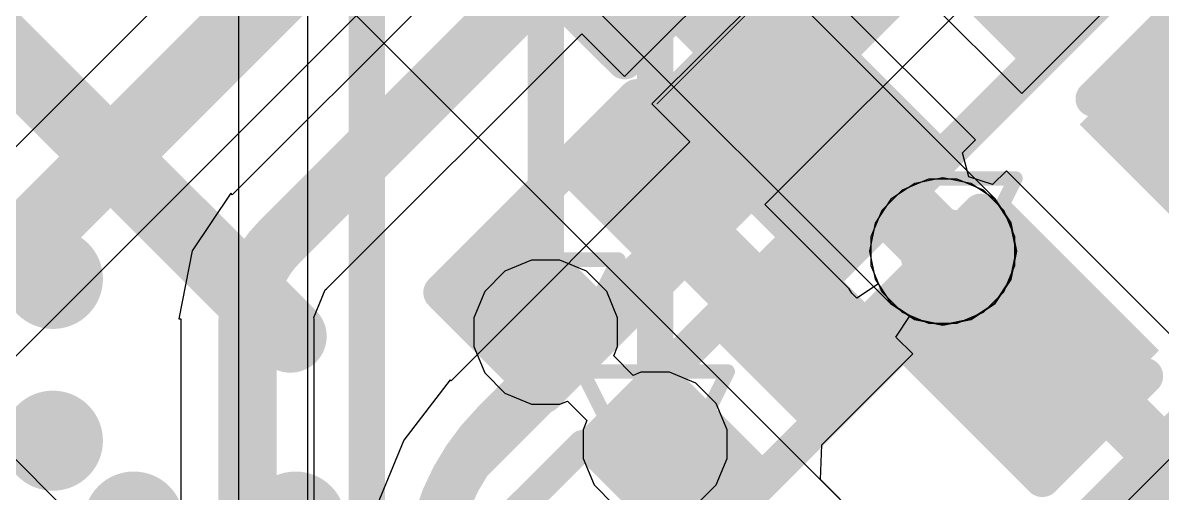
# Model space of a CAD drawing. Header units: inches. Extents: x -6 to 283, y -12 to 154.
# Drawn here: x 56.424 to 60.408, y 15.87 to 17.515 of the extents above; entities that cross this region are included whole.
import ezdxf

# ---------------------------------------------------------------- set-up
doc = ezdxf.new("R2010")
doc.units = ezdxf.units.IN
for name, color, linetype in [('Bottom Layer', 5, 'Continuous'), ('Bottom Overlay', 54, 'Continuous'), ('Bottom Paste', 16, 'Continuous'), ('Bottom Solder', 6, 'Continuous'), ('Drill Drawing', 1, 'Continuous'), ('GND-1', 16, 'Continuous'), ('GND-2', 90, 'Continuous'), ('GND-3', 216, 'Continuous'), ('GND-4', 54, 'Continuous'), ('PWR-1', 156, 'Continuous'), ('PWR-2', 130, 'Continuous'), ('Signal L1', 76, 'Continuous'), ('Signal L2', 6, 'Continuous'), ('Top Layer', 1, 'Continuous'), ('Top Overlay', 2, 'Continuous'), ('Top Paste', 8, 'Continuous'), ('Top Solder', 216, 'Continuous'), ('Via Holes', 16, 'Continuous')]:
    doc.layers.add(name, color=color, linetype=linetype)

# ---------------------------------------------------------------- blocks, each defined once
blk = doc.blocks.new('R___0402_B_31')
at = {"layer": 'Bottom Layer'}
for points in [[(-0.2413, 0.3175), (-0.2413, -0.3175), (-0.6985, -0.3175), (-0.6985, 0.3175)], [(0.6985, 0.3175), (0.6985, -0.3175), (0.2413, -0.3175), (0.2413, 0.3175)]]:
    blk.add_hatch(color=5, dxfattribs=at).paths.add_polyline_path(points)
at = {"layer": 'Bottom Paste'}
for points in [[(-0.2413, 0.3175), (-0.2413, -0.3175), (-0.6985, -0.3175), (-0.6985, 0.3175)], [(0.6985, 0.3175), (0.6985, -0.3175), (0.2413, -0.3175), (0.2413, 0.3175)]]:
    blk.add_hatch(color=16, dxfattribs=at).paths.add_polyline_path(points)
at = {"layer": 'Bottom Solder'}
for points in [[(-0.1863, 0.3725), (-0.1863, -0.3725), (-0.7535, -0.3725), (-0.7535, 0.3725)], [(0.7535, 0.3725), (0.7535, -0.3725), (0.1863, -0.3725), (0.1863, 0.3725)]]:
    blk.add_hatch(color=6, dxfattribs=at).paths.add_polyline_path(points)
at = {"layer": 'Bottom Overlay'}
for points in [[(-0.7874, 0.4064, 0.127, 0.127, 0), (0.7874, 0.4064, 0.127, 0.127, 0)], [(-0.7874, 0.4064, 0.127, 0.127, 0), (-0.7874, -0.4064, 0.127, 0.127, 0)], [(0.7874, 0.4064, 0.127, 0.127, 0), (0.7874, -0.4064, 0.127, 0.127, 0)], [(-0.8128, 0.4318, 0.00323, 0.00323, 0), (0.8128, 0.4318, 0.00323, 0.00323, 0)], [(-0.7874, -0.4064, 0.127, 0.127, 0), (0.7874, -0.4064, 0.127, 0.127, 0)]]:
    blk.add_lwpolyline(points, format="xyseb", dxfattribs=at)
for points in [[(-0.8191, 0.4064, 0.0635, 0.0635, 1), (-0.7556, 0.4064, 0.0635, 0.0635, 1)], [(-0.8191, 0.4064, 0.0635, 0.0635, 1), (-0.7556, 0.4064, 0.0635, 0.0635, 1)], [(0.7556, 0.4064, 0.0635, 0.0635, 1), (0.8191, 0.4064, 0.0635, 0.0635, 1)], [(0.7556, 0.4064, 0.0635, 0.0635, 1), (0.8191, 0.4064, 0.0635, 0.0635, 1)], [(-0.8136, 0.4318, 0.00161, 0.00161, 1), (-0.812, 0.4318, 0.00161, 0.00161, 1)], [(0.812, 0.4318, 0.00161, 0.00161, 1), (0.8136, 0.4318, 0.00161, 0.00161, 1)], [(-0.8191, -0.4064, 0.0635, 0.0635, 1), (-0.7556, -0.4064, 0.0635, 0.0635, 1)], [(-0.8191, -0.4064, 0.0635, 0.0635, 1), (-0.7556, -0.4064, 0.0635, 0.0635, 1)], [(0.7556, -0.4064, 0.0635, 0.0635, 1), (0.8191, -0.4064, 0.0635, 0.0635, 1)], [(0.7556, -0.4064, 0.0635, 0.0635, 1), (0.8191, -0.4064, 0.0635, 0.0635, 1)]]:
    blk.add_lwpolyline(points, format="xyseb", close=True, dxfattribs=at)
blk = doc.blocks.new('R___0402_B_32')
at = {"layer": 'Bottom Layer'}
for points in [[(-0.2413, 0.3175), (-0.2413, -0.3175), (-0.6985, -0.3175), (-0.6985, 0.3175)], [(0.6985, 0.3175), (0.6985, -0.3175), (0.2413, -0.3175), (0.2413, 0.3175)]]:
    blk.add_hatch(color=5, dxfattribs=at).paths.add_polyline_path(points)
at = {"layer": 'Bottom Paste'}
for points in [[(-0.2413, 0.3175), (-0.2413, -0.3175), (-0.6985, -0.3175), (-0.6985, 0.3175)], [(0.6985, 0.3175), (0.6985, -0.3175), (0.2413, -0.3175), (0.2413, 0.3175)]]:
    blk.add_hatch(color=16, dxfattribs=at).paths.add_polyline_path(points)
at = {"layer": 'Bottom Solder'}
for points in [[(-0.1863, 0.3725), (-0.1863, -0.3725), (-0.7535, -0.3725), (-0.7535, 0.3725)], [(0.7535, 0.3725), (0.7535, -0.3725), (0.1863, -0.3725), (0.1863, 0.3725)]]:
    blk.add_hatch(color=6, dxfattribs=at).paths.add_polyline_path(points)
at = {"layer": 'Bottom Overlay'}
for points in [[(-0.7874, 0.4064, 0.127, 0.127, 0), (0.7874, 0.4064, 0.127, 0.127, 0)], [(-0.7874, 0.4064, 0.127, 0.127, 0), (-0.7874, -0.4064, 0.127, 0.127, 0)], [(0.7874, 0.4064, 0.127, 0.127, 0), (0.7874, -0.4064, 0.127, 0.127, 0)], [(-0.8128, 0.4318, 0.00323, 0.00323, 0), (0.8128, 0.4318, 0.00323, 0.00323, 0)], [(-0.7874, -0.4064, 0.127, 0.127, 0), (0.7874, -0.4064, 0.127, 0.127, 0)]]:
    blk.add_lwpolyline(points, format="xyseb", dxfattribs=at)
for points in [[(-0.8192, 0.4064, 0.0635, 0.0635, 1), (-0.7557, 0.4064, 0.0635, 0.0635, 1)], [(-0.8192, 0.4064, 0.0635, 0.0635, 1), (-0.7557, 0.4064, 0.0635, 0.0635, 1)], [(0.7556, 0.4064, 0.0635, 0.0635, 1), (0.8191, 0.4064, 0.0635, 0.0635, 1)], [(0.7556, 0.4064, 0.0635, 0.0635, 1), (0.8191, 0.4064, 0.0635, 0.0635, 1)], [(-0.8136, 0.4318, 0.00161, 0.00161, 1), (-0.812, 0.4318, 0.00161, 0.00161, 1)], [(0.812, 0.4318, 0.00161, 0.00161, 1), (0.8136, 0.4318, 0.00161, 0.00161, 1)], [(-0.8191, -0.4064, 0.0635, 0.0635, 1), (-0.7556, -0.4064, 0.0635, 0.0635, 1)], [(-0.8191, -0.4064, 0.0635, 0.0635, 1), (-0.7556, -0.4064, 0.0635, 0.0635, 1)], [(0.7556, -0.4064, 0.0635, 0.0635, 1), (0.8191, -0.4064, 0.0635, 0.0635, 1)], [(0.7556, -0.4064, 0.0635, 0.0635, 1), (0.8191, -0.4064, 0.0635, 0.0635, 1)]]:
    blk.add_lwpolyline(points, format="xyseb", close=True, dxfattribs=at)
blk = doc.blocks.new('C___0402_B_34')
at = {"layer": 'Bottom Layer'}
for points in [[(-0.2413, 0.3175), (-0.2413, -0.3175), (-0.6985, -0.3175), (-0.6985, 0.3175)], [(0.6985, 0.3175), (0.6985, -0.3175), (0.2413, -0.3175), (0.2413, 0.3175)]]:
    blk.add_hatch(color=5, dxfattribs=at).paths.add_polyline_path(points)
at = {"layer": 'Bottom Paste'}
for points in [[(-0.2413, 0.3175), (-0.2413, -0.3175), (-0.6985, -0.3175), (-0.6985, 0.3175)], [(0.6985, 0.3175), (0.6985, -0.3175), (0.2413, -0.3175), (0.2413, 0.3175)]]:
    blk.add_hatch(color=16, dxfattribs=at).paths.add_polyline_path(points)
at = {"layer": 'Bottom Solder'}
for points in [[(-0.1813, 0.3775), (-0.1813, -0.3775), (-0.7585, -0.3775), (-0.7585, 0.3775)], [(0.7585, 0.3775), (0.7585, -0.3775), (0.1813, -0.3775), (0.1813, 0.3775)]]:
    blk.add_hatch(color=6, dxfattribs=at).paths.add_polyline_path(points)
at = {"layer": 'Bottom Overlay'}
for points in [[(-0.7874, -0.4064, 0.127, 0.127, 0), (-0.7874, 0.4064, 0.127, 0.127, 0)], [(-0.2794, 0.4064, 0.127, 0.127, 0), (-0.7874, 0.4064, 0.127, 0.127, 0)], [(0.7874, 0.4064, 0.127, 0.127, 0), (0.2794, 0.4064, 0.127, 0.127, 0)], [(0.7874, -0.4064, 0.127, 0.127, 0), (0.7874, 0.4064, 0.127, 0.127, 0)], [(-0.2794, -0.4064, 0.127, 0.127, 0), (-0.7874, -0.4064, 0.127, 0.127, 0)], [(0.7874, -0.4064, 0.127, 0.127, 0), (0.2794, -0.4064, 0.127, 0.127, 0)]]:
    blk.add_lwpolyline(points, format="xyseb", dxfattribs=at)
for points in [[(-0.8191, 0.4064, 0.0635, 0.0635, 1), (-0.7556, 0.4064, 0.0635, 0.0635, 1)], [(-0.8191, 0.4064, 0.0635, 0.0635, 1), (-0.7556, 0.4064, 0.0635, 0.0635, 1)], [(-0.3111, 0.4064, 0.0635, 0.0635, 1), (-0.2477, 0.4064, 0.0635, 0.0635, 1)], [(0.2477, 0.4064, 0.0635, 0.0635, 1), (0.3111, 0.4064, 0.0635, 0.0635, 1)], [(0.7556, 0.4064, 0.0635, 0.0635, 1), (0.8191, 0.4064, 0.0635, 0.0635, 1)], [(0.7556, 0.4064, 0.0635, 0.0635, 1), (0.8191, 0.4064, 0.0635, 0.0635, 1)], [(-0.8191, -0.4064, 0.0635, 0.0635, 1), (-0.7556, -0.4064, 0.0635, 0.0635, 1)], [(-0.8191, -0.4064, 0.0635, 0.0635, 1), (-0.7556, -0.4064, 0.0635, 0.0635, 1)], [(-0.3111, -0.4064, 0.0635, 0.0635, 1), (-0.2477, -0.4064, 0.0635, 0.0635, 1)], [(0.2477, -0.4064, 0.0635, 0.0635, 1), (0.3111, -0.4064, 0.0635, 0.0635, 1)], [(0.7556, -0.4064, 0.0635, 0.0635, 1), (0.8191, -0.4064, 0.0635, 0.0635, 1)], [(0.7556, -0.4064, 0.0635, 0.0635, 1), (0.8191, -0.4064, 0.0635, 0.0635, 1)]]:
    blk.add_lwpolyline(points, format="xyseb", close=True, dxfattribs=at)
blk = doc.blocks.new('C___0402_B_35')
at = {"layer": 'Bottom Layer'}
for points in [[(-0.2413, 0.3175), (-0.2413, -0.3175), (-0.6985, -0.3175), (-0.6985, 0.3175)], [(0.6985, 0.3175), (0.6985, -0.3175), (0.2413, -0.3175), (0.2413, 0.3175)]]:
    blk.add_hatch(color=5, dxfattribs=at).paths.add_polyline_path(points)
at = {"layer": 'Bottom Paste'}
for points in [[(-0.2413, 0.3175), (-0.2413, -0.3175), (-0.6985, -0.3175), (-0.6985, 0.3175)], [(0.6985, 0.3175), (0.6985, -0.3175), (0.2413, -0.3175), (0.2413, 0.3175)]]:
    blk.add_hatch(color=16, dxfattribs=at).paths.add_polyline_path(points)
at = {"layer": 'Bottom Solder'}
for points in [[(-0.1813, 0.3775), (-0.1813, -0.3775), (-0.7585, -0.3775), (-0.7585, 0.3775)], [(0.7585, 0.3775), (0.7585, -0.3775), (0.1813, -0.3775), (0.1813, 0.3775)]]:
    blk.add_hatch(color=6, dxfattribs=at).paths.add_polyline_path(points)
at = {"layer": 'Bottom Overlay'}
for points in [[(-0.7874, -0.4064, 0.127, 0.127, 0), (-0.7874, 0.4064, 0.127, 0.127, 0)], [(-0.2794, 0.4064, 0.127, 0.127, 0), (-0.7874, 0.4064, 0.127, 0.127, 0)], [(0.7874, 0.4064, 0.127, 0.127, 0), (0.2794, 0.4064, 0.127, 0.127, 0)], [(0.7874, -0.4064, 0.127, 0.127, 0), (0.7874, 0.4064, 0.127, 0.127, 0)], [(-0.2794, -0.4064, 0.127, 0.127, 0), (-0.7874, -0.4064, 0.127, 0.127, 0)], [(0.7874, -0.4064, 0.127, 0.127, 0), (0.2794, -0.4064, 0.127, 0.127, 0)]]:
    blk.add_lwpolyline(points, format="xyseb", dxfattribs=at)
for points in [[(-0.8191, 0.4064, 0.0635, 0.0635, 1), (-0.7556, 0.4064, 0.0635, 0.0635, 1)], [(-0.8191, 0.4064, 0.0635, 0.0635, 1), (-0.7556, 0.4064, 0.0635, 0.0635, 1)], [(-0.3111, 0.4064, 0.0635, 0.0635, 1), (-0.2477, 0.4064, 0.0635, 0.0635, 1)], [(0.2477, 0.4064, 0.0635, 0.0635, 1), (0.3111, 0.4064, 0.0635, 0.0635, 1)], [(0.7556, 0.4064, 0.0635, 0.0635, 1), (0.8191, 0.4064, 0.0635, 0.0635, 1)], [(0.7556, 0.4064, 0.0635, 0.0635, 1), (0.8191, 0.4064, 0.0635, 0.0635, 1)], [(-0.8191, -0.4064, 0.0635, 0.0635, 1), (-0.7556, -0.4064, 0.0635, 0.0635, 1)], [(-0.8191, -0.4064, 0.0635, 0.0635, 1), (-0.7556, -0.4064, 0.0635, 0.0635, 1)], [(-0.3111, -0.4064, 0.0635, 0.0635, 1), (-0.2477, -0.4064, 0.0635, 0.0635, 1)], [(0.2477, -0.4064, 0.0635, 0.0635, 1), (0.3111, -0.4064, 0.0635, 0.0635, 1)], [(0.7556, -0.4064, 0.0635, 0.0635, 1), (0.8191, -0.4064, 0.0635, 0.0635, 1)], [(0.7556, -0.4064, 0.0635, 0.0635, 1), (0.8191, -0.4064, 0.0635, 0.0635, 1)]]:
    blk.add_lwpolyline(points, format="xyseb", close=True, dxfattribs=at)
blk = doc.blocks.new('BGA_565_15_5_14_4__57')
at = {"layer": 'Top Layer'}
h = blk.add_hatch(color=1, dxfattribs=at)
edge = h.paths.add_edge_path()
edge.add_arc((-7.4, -3.2), 0.125, 0, 360)
h = blk.add_hatch(color=1, dxfattribs=at)
edge = h.paths.add_edge_path()
edge.add_arc((-7, -3.6), 0.125, 0, 360)
h = blk.add_hatch(color=1, dxfattribs=at)
edge = h.paths.add_edge_path()
edge.add_arc((-7, -4), 0.125, 0, 360)
h = blk.add_hatch(color=1, dxfattribs=at)
edge = h.paths.add_edge_path()
edge.add_arc((-7.4, -4.4), 0.125, 0, 360)
at = {"layer": 'Top Paste'}
h = blk.add_hatch(color=8, dxfattribs=at)
edge = h.paths.add_edge_path()
edge.add_arc((-7.4, -3.2), 0.125, 0, 360)
h = blk.add_hatch(color=8, dxfattribs=at)
edge = h.paths.add_edge_path()
edge.add_arc((-7, -3.6), 0.125, 0, 360)
h = blk.add_hatch(color=8, dxfattribs=at)
edge = h.paths.add_edge_path()
edge.add_arc((-7, -4), 0.125, 0, 360)
h = blk.add_hatch(color=8, dxfattribs=at)
edge = h.paths.add_edge_path()
edge.add_arc((-7.4, -4.4), 0.125, 0, 360)
at = {"layer": 'Top Solder'}
h = blk.add_hatch(color=216, dxfattribs=at)
edge = h.paths.add_edge_path()
edge.add_arc((-7.4, -3.2), 0.175, 0, 360)
h = blk.add_hatch(color=216, dxfattribs=at)
edge = h.paths.add_edge_path()
edge.add_arc((-7, -3.6), 0.175, 0, 360)
h = blk.add_hatch(color=216, dxfattribs=at)
edge = h.paths.add_edge_path()
edge.add_arc((-7, -4), 0.175, 0, 360)
h = blk.add_hatch(color=216, dxfattribs=at)
edge = h.paths.add_edge_path()
edge.add_arc((-7.4, -4.4), 0.175, 0, 360)
at = {"layer": 'Top Overlay'}
blk.add_lwpolyline([(-7.845, -7.2958, 0.254, 0.254, 0), (-7.845, -3.6708, 0.254, 0.254, 0)], format="xyseb", dxfattribs=at)
blk.add_lwpolyline([(-7.9085, -3.6708, 0.127, 0.127, 1), (-7.7815, -3.6708, 0.127, 0.127, 1)], format="xyseb", close=True, dxfattribs=at)
blk = doc.blocks.new('R___0201_93')
at = {"layer": 'Top Layer'}
for points in [[(-0.41, 0.185), (-0.14, 0.185), (-0.14, -0.185), (-0.41, -0.185)], [(0.14, 0.185), (0.41, 0.185), (0.41, -0.185), (0.14, -0.185)]]:
    blk.add_hatch(color=1, dxfattribs=at).paths.add_polyline_path(points)
at = {"layer": 'Top Paste'}
for points in [[(-0.41, 0.185), (-0.14, 0.185), (-0.14, -0.185), (-0.41, -0.185)], [(0.14, 0.185), (0.41, 0.185), (0.41, -0.185), (0.14, -0.185)]]:
    blk.add_hatch(color=8, dxfattribs=at).paths.add_polyline_path(points)
at = {"layer": 'Top Solder'}
for points in [[(-0.465, 0.24), (-0.085, 0.24), (-0.085, -0.24), (-0.465, -0.24)], [(0.085, 0.24), (0.465, 0.24), (0.465, -0.24), (0.085, -0.24)]]:
    blk.add_hatch(color=216, dxfattribs=at).paths.add_polyline_path(points)
at = {"layer": 'Top Overlay'}
for points in [[(-0.4826, -0.254, 0.127, 0.127, 0), (-0.4826, 0.254, 0.127, 0.127, 0)], [(0.4826, 0.254, 0.127, 0.127, 0), (-0.4826, 0.254, 0.127, 0.127, 0)], [(0.4826, -0.254, 0.127, 0.127, 0), (0.4826, 0.254, 0.127, 0.127, 0)], [(0.4826, -0.254, 0.127, 0.127, 0), (-0.4826, -0.254, 0.127, 0.127, 0)]]:
    blk.add_lwpolyline(points, format="xyseb", dxfattribs=at)
for points in [[(-0.5143, 0.254, 0.0635, 0.0635, 1), (-0.4508, 0.254, 0.0635, 0.0635, 1)], [(-0.5143, 0.254, 0.0635, 0.0635, 1), (-0.4508, 0.254, 0.0635, 0.0635, 1)], [(0.4508, 0.254, 0.0635, 0.0635, 1), (0.5143, 0.254, 0.0635, 0.0635, 1)], [(0.4508, 0.254, 0.0635, 0.0635, 1), (0.5143, 0.254, 0.0635, 0.0635, 1)], [(-0.5144, -0.254, 0.0635, 0.0635, 1), (-0.4509, -0.254, 0.0635, 0.0635, 1)], [(-0.5144, -0.254, 0.0635, 0.0635, 1), (-0.4509, -0.254, 0.0635, 0.0635, 1)], [(0.4508, -0.254, 0.0635, 0.0635, 1), (0.5143, -0.254, 0.0635, 0.0635, 1)], [(0.4508, -0.254, 0.0635, 0.0635, 1), (0.5143, -0.254, 0.0635, 0.0635, 1)]]:
    blk.add_lwpolyline(points, format="xyseb", close=True, dxfattribs=at)
blk = doc.blocks.new('R___0201_94')
at = {"layer": 'Top Layer'}
for points in [[(-0.41, 0.185), (-0.14, 0.185), (-0.14, -0.185), (-0.41, -0.185)], [(0.14, 0.185), (0.41, 0.185), (0.41, -0.185), (0.14, -0.185)]]:
    blk.add_hatch(color=1, dxfattribs=at).paths.add_polyline_path(points)
at = {"layer": 'Top Paste'}
for points in [[(-0.41, 0.185), (-0.14, 0.185), (-0.14, -0.185), (-0.41, -0.185)], [(0.14, 0.185), (0.41, 0.185), (0.41, -0.185), (0.14, -0.185)]]:
    blk.add_hatch(color=8, dxfattribs=at).paths.add_polyline_path(points)
at = {"layer": 'Top Solder'}
for points in [[(-0.465, 0.24), (-0.085, 0.24), (-0.085, -0.24), (-0.465, -0.24)], [(0.085, 0.24), (0.465, 0.24), (0.465, -0.24), (0.085, -0.24)]]:
    blk.add_hatch(color=216, dxfattribs=at).paths.add_polyline_path(points)
at = {"layer": 'Top Overlay'}
for points in [[(-0.4826, -0.254, 0.127, 0.127, 0), (-0.4826, 0.254, 0.127, 0.127, 0)], [(0.4826, 0.254, 0.127, 0.127, 0), (-0.4826, 0.254, 0.127, 0.127, 0)], [(0.4826, -0.254, 0.127, 0.127, 0), (0.4826, 0.254, 0.127, 0.127, 0)], [(0.4826, -0.254, 0.127, 0.127, 0), (-0.4826, -0.254, 0.127, 0.127, 0)]]:
    blk.add_lwpolyline(points, format="xyseb", dxfattribs=at)
for points in [[(-0.5143, 0.254, 0.0635, 0.0635, 1), (-0.4508, 0.254, 0.0635, 0.0635, 1)], [(-0.5143, 0.254, 0.0635, 0.0635, 1), (-0.4508, 0.254, 0.0635, 0.0635, 1)], [(0.4508, 0.254, 0.0635, 0.0635, 1), (0.5143, 0.254, 0.0635, 0.0635, 1)], [(0.4508, 0.254, 0.0635, 0.0635, 1), (0.5143, 0.254, 0.0635, 0.0635, 1)], [(-0.5143, -0.254, 0.0635, 0.0635, 1), (-0.4508, -0.254, 0.0635, 0.0635, 1)], [(-0.5143, -0.254, 0.0635, 0.0635, 1), (-0.4508, -0.254, 0.0635, 0.0635, 1)], [(0.4508, -0.254, 0.0635, 0.0635, 1), (0.5143, -0.254, 0.0635, 0.0635, 1)], [(0.4508, -0.254, 0.0635, 0.0635, 1), (0.5143, -0.254, 0.0635, 0.0635, 1)]]:
    blk.add_lwpolyline(points, format="xyseb", close=True, dxfattribs=at)

msp = doc.modelspace()

# ---------------------------------------------------------------- hatches: boundary and pattern name
at = {"layer": 'Bottom Layer'}
h = msp.add_hatch(color=5, dxfattribs=at)
edge = h.paths.add_edge_path()
edge.add_arc((59.6408, 16.7169), 0.15, 0, 360)
at = {"layer": 'GND-1'}
h = msp.add_hatch(color=16, dxfattribs=at)
edge = h.paths.add_edge_path()
edge.add_arc((59.6408, 16.7169), 0.15, 0, 360)
h = msp.add_hatch(color=16, dxfattribs=at)
edge = h.paths.add_edge_path()
edge.add_arc((58.2522, 16.4333), 0.15, 0, 360)
h = msp.add_hatch(color=16, dxfattribs=at)
edge = h.paths.add_edge_path()
edge.add_arc((58.6346, 16.0418), 0.15, 0, 360)
at = {"layer": 'GND-2'}
h = msp.add_hatch(color=90, dxfattribs=at)
edge = h.paths.add_edge_path()
edge.add_arc((59.6408, 16.7169), 0.15, 0, 360)
at = {"layer": 'GND-3'}
h = msp.add_hatch(color=216, dxfattribs=at)
edge = h.paths.add_edge_path()
edge.add_arc((59.6408, 16.7169), 0.15, 0, 360)
at = {"layer": 'GND-4'}
h = msp.add_hatch(color=54, dxfattribs=at)
edge = h.paths.add_edge_path()
edge.add_arc((59.6408, 16.7169), 0.15, 0, 360)
at = {"layer": 'PWR-1'}
h = msp.add_hatch(color=156, dxfattribs=at)
edge = h.paths.add_edge_path()
edge.add_arc((59.6408, 16.7169), 0.15, 0, 360)
at = {"layer": 'PWR-2'}
h = msp.add_hatch(color=130, dxfattribs=at)
edge = h.paths.add_edge_path()
edge.add_arc((59.6408, 16.7169), 0.15, 0, 360)
at = {"layer": 'Signal L1'}
h = msp.add_hatch(color=76, dxfattribs=at)
edge = h.paths.add_edge_path()
edge.add_arc((59.6408, 16.7169), 0.15, 0, 360)
h = msp.add_hatch(color=76, dxfattribs=at)
edge = h.paths.add_edge_path()
edge.add_arc((58.2522, 16.4333), 0.15, 0, 360)
h = msp.add_hatch(color=76, dxfattribs=at)
edge = h.paths.add_edge_path()
edge.add_arc((58.6346, 16.0418), 0.15, 0, 360)
at = {"layer": 'Signal L2'}
h = msp.add_hatch(color=6, dxfattribs=at)
edge = h.paths.add_edge_path()
edge.add_arc((59.6408, 16.7169), 0.15, 0, 360)
at = {"layer": 'Top Layer'}
h = msp.add_hatch(color=1, dxfattribs=at)
edge = h.paths.add_edge_path()
edge.add_arc((59.6408, 16.7169), 0.15, 0, 360)
h = msp.add_hatch(color=1, dxfattribs=at)
edge = h.paths.add_edge_path()
edge.add_arc((58.2522, 16.4333), 0.15, 0, 360)
h = msp.add_hatch(color=1, dxfattribs=at)
edge = h.paths.add_edge_path()
edge.add_arc((58.6346, 16.0418), 0.15, 0, 360)
at = {"layer": 'Via Holes'}
h = msp.add_hatch(color=7, dxfattribs=at)
edge = h.paths.add_edge_path()
edge.add_arc((59.6408, 16.7169), 0.075, 0, 360)
h = msp.add_hatch(color=7, dxfattribs=at)
edge = h.paths.add_edge_path()
edge.add_arc((58.2522, 16.4333), 0.075, 0, 360)
h = msp.add_hatch(color=7, dxfattribs=at)
edge = h.paths.add_edge_path()
edge.add_arc((58.6346, 16.0418), 0.075, 0, 360)

# ---------------------------------------------------------------- linework, layer by layer
at = {"layer": 'Bottom Layer'}
for p, q in [((58.1203, 18.8034), (55.5662, 16.2493)), ((55.9456, 15.8962), (57.9522, 17.9029)), ((59.2878, 17.8964), (59.9164, 17.2678)), ((62.2973, 17.8546), (58.7713, 14.3287)), ((58.5279, 17.3272), (59.0308, 17.8301)), ((58.0488, 17.8063), (57.1566, 16.9141)), ((59.9164, 17.2678), (60.4193, 17.7707)), ((59.1262, 17.7347), (58.6233, 17.2318)), ((59.7548, 17.1061), (59.1262, 17.7347)), ((57.4862, 16.5845), (58.3784, 17.4767)), ((58.3784, 17.4767), (58.5279, 17.3272)), ((58.6233, 17.2318), (58.7565, 17.0986)), ((58.7565, 17.0986), (57.9217, 16.2639)), ((59.7093, 17.0606), (59.7548, 17.1061)), ((59.7317, 16.9765), (59.7093, 17.0606)), ((59.8143, 16.9498), (59.7317, 16.9765)), ((59.8627, 16.9982), (59.8143, 16.9498)), ((60.4913, 16.3696), (59.8627, 16.9982)), ((57.1513, 16.9194), (57.0166, 16.7177)), ((57.1566, 16.9141), (57.1513, 16.9194)), ((57.0166, 16.7177), (56.9693, 16.4799)), ((57.4418, 16.4852), (57.4817, 16.5814)), ((57.4817, 16.5814), (57.4862, 16.5845)), ((56.9693, 16.4799), (56.9768, 16.4799)), ((56.9768, 16.4799), (56.9768, 14.8905)), ((57.4429, 16.4799), (57.4418, 16.4852)), ((57.4429, 14.8905), (57.4429, 16.4799)), ((57.9186, 16.2671), (57.7567, 16.0561)), ((57.9217, 16.2639), (57.9186, 16.2671)), ((57.7567, 16.0561), (57.6549, 15.8104))]:
    msp.add_line(p, q, dxfattribs=at)
for points in [[(55.7493, 16.0662, 0.254, 0.254, 0), (58.3035, 18.6203, 0.254, 0.254, 0)], [(57.3214, 16.7493, 0.2032, 0.2032, 0), (58.4913, 17.9191, 0.2032, 0.2032, 0)], [(58.0774, 16.1082, 0.1778, 0.1778, 0), (59.1898, 17.2206, 0.1778, 0.1778, 0)], [(57.2098, 16.4799, 0.2032, 0.2032, -0.198912), (57.3214, 16.7493, 0.2032, 0.2032, 0)], [(59.6408, 16.7169, 0.254, 0.254, 0), (59.641, 16.7169, 0.254, 0.254, 0)], [(59.641, 16.7169, 0.254, 0.254, 0), (59.8992, 16.4586, 0.254, 0.254, 0)], [(57.2098, 14.8905, 0.2032, 0.2032, 0), (57.2098, 16.4799, 0.2032, 0.2032, 0)], [(59.8992, 16.4586, 0.254, 0.254, 0), (59.9518, 16.4586, 0.254, 0.254, 0)], [(59.9518, 16.4586, 0.2032, 0.2032, 0), (60.6503, 15.7601, 0.2032, 0.2032, 0)], [(57.8448, 15.5468, 0.1778, 0.1778, -0.198672), (58.0769, 16.1077, 0.1778, 0.1778, 0)], [(58.0769, 16.1077, 0.1778, 0.1778, -0.000231), (58.0774, 16.1082, 0.1778, 0.1778, 0)]]:
    msp.add_lwpolyline(points, format="xyseb", dxfattribs=at)
for points in [[(59.1453, 17.2206, 0.0889, 0.0889, 1), (59.2342, 17.2206, 0.0889, 0.0889, 1)], [(57.2706, 16.7493, 0.1016, 0.1016, 1), (57.3722, 16.7493, 0.1016, 0.1016, 1)], [(57.2706, 16.7493, 0.1016, 0.1016, 1), (57.3722, 16.7493, 0.1016, 0.1016, 1)], [(59.5773, 16.7169, 0.127, 0.127, 1), (59.7043, 16.7169, 0.127, 0.127, 1)], [(59.5775, 16.7169, 0.127, 0.127, 1), (59.7045, 16.7169, 0.127, 0.127, 1)], [(59.5775, 16.7169, 0.127, 0.127, 1), (59.7045, 16.7169, 0.127, 0.127, 1)], [(57.159, 16.4799, 0.1016, 0.1016, 1), (57.2606, 16.4799, 0.1016, 0.1016, 1)], [(57.159, 16.4799, 0.1016, 0.1016, 1), (57.2606, 16.4799, 0.1016, 0.1016, 1)], [(59.8357, 16.4586, 0.127, 0.127, 1), (59.9627, 16.4586, 0.127, 0.127, 1)], [(59.8357, 16.4586, 0.127, 0.127, 1), (59.9627, 16.4586, 0.127, 0.127, 1)], [(59.8883, 16.4586, 0.127, 0.127, 1), (60.0153, 16.4586, 0.127, 0.127, 1)], [(59.901, 16.4586, 0.1016, 0.1016, 1), (60.0026, 16.4586, 0.1016, 0.1016, 1)], [(58.0324, 16.1077, 0.0889, 0.0889, 1), (58.1213, 16.1077, 0.0889, 0.0889, 1)], [(58.0324, 16.1077, 0.0889, 0.0889, 1), (58.1213, 16.1077, 0.0889, 0.0889, 1)], [(58.0329, 16.1082, 0.0889, 0.0889, 1), (58.1218, 16.1082, 0.0889, 0.0889, 1)], [(58.0329, 16.1082, 0.0889, 0.0889, 1), (58.1218, 16.1082, 0.0889, 0.0889, 1)]]:
    msp.add_lwpolyline(points, format="xyseb", close=True, dxfattribs=at)
at = {"layer": 'Drill Drawing'}
for points in [[(59.3868, 16.9709, 0.0508, 0.0508, 0), (59.8948, 16.9709, 0.0508, 0.0508, 0)], [(59.3868, 16.9709, 0.0508, 0.0508, 0), (59.6408, 16.4629, 0.0508, 0.0508, 0)], [(59.6408, 16.4629, 0.0508, 0.0508, 0), (59.8948, 16.9709, 0.0508, 0.0508, 0)], [(57.9982, 16.6873, 0.0508, 0.0508, 0), (58.5062, 16.6873, 0.0508, 0.0508, 0)], [(57.9982, 16.6873, 0.0508, 0.0508, 0), (58.2522, 16.1793, 0.0508, 0.0508, 0)], [(58.2522, 16.1793, 0.0508, 0.0508, 0), (58.5062, 16.6873, 0.0508, 0.0508, 0)], [(58.3806, 16.2958, 0.0508, 0.0508, 0), (58.8886, 16.2958, 0.0508, 0.0508, 0)], [(58.3806, 16.2958, 0.0508, 0.0508, 0), (58.6346, 15.7878, 0.0508, 0.0508, 0)], [(58.6346, 15.7878, 0.0508, 0.0508, 0), (58.8886, 16.2958, 0.0508, 0.0508, 0)]]:
    msp.add_lwpolyline(points, format="xyseb", dxfattribs=at)
for points in [[(59.3741, 16.9709, 0.0254, 0.0254, 1), (59.3995, 16.9709, 0.0254, 0.0254, 1)], [(59.3741, 16.9709, 0.0254, 0.0254, 1), (59.3995, 16.9709, 0.0254, 0.0254, 1)], [(59.8821, 16.9709, 0.0254, 0.0254, 1), (59.9075, 16.9709, 0.0254, 0.0254, 1)], [(59.8821, 16.9709, 0.0254, 0.0254, 1), (59.9075, 16.9709, 0.0254, 0.0254, 1)], [(57.9855, 16.6873, 0.0254, 0.0254, 1), (58.0109, 16.6873, 0.0254, 0.0254, 1)], [(57.9855, 16.6873, 0.0254, 0.0254, 1), (58.0109, 16.6873, 0.0254, 0.0254, 1)], [(58.4935, 16.6873, 0.0254, 0.0254, 1), (58.5189, 16.6873, 0.0254, 0.0254, 1)], [(58.4935, 16.6873, 0.0254, 0.0254, 1), (58.5189, 16.6873, 0.0254, 0.0254, 1)], [(59.6281, 16.4629, 0.0254, 0.0254, 1), (59.6535, 16.4629, 0.0254, 0.0254, 1)], [(59.6281, 16.4629, 0.0254, 0.0254, 1), (59.6535, 16.4629, 0.0254, 0.0254, 1)], [(58.3679, 16.2958, 0.0254, 0.0254, 1), (58.3933, 16.2958, 0.0254, 0.0254, 1)], [(58.3679, 16.2958, 0.0254, 0.0254, 1), (58.3933, 16.2958, 0.0254, 0.0254, 1)], [(58.8759, 16.2958, 0.0254, 0.0254, 1), (58.9013, 16.2958, 0.0254, 0.0254, 1)], [(58.8759, 16.2958, 0.0254, 0.0254, 1), (58.9013, 16.2958, 0.0254, 0.0254, 1)], [(58.2395, 16.1793, 0.0254, 0.0254, 1), (58.2649, 16.1793, 0.0254, 0.0254, 1)], [(58.2395, 16.1793, 0.0254, 0.0254, 1), (58.2649, 16.1793, 0.0254, 0.0254, 1)]]:
    msp.add_lwpolyline(points, format="xyseb", close=True, dxfattribs=at)
at = {"layer": 'GND-1'}
for p, q in [((59.5907, 16.9685), (59.4983, 16.9302)), ((59.6908, 16.9685), (59.5907, 16.9685)), ((59.7833, 16.9302), (59.6908, 16.9685)), ((59.4983, 16.9302), (59.4275, 16.8594)), ((59.8541, 16.8594), (59.7833, 16.9302)), ((59.4275, 16.8594), (59.3892, 16.7669)), ((59.8924, 16.7669), (59.8541, 16.8594)), ((59.3892, 16.7669), (59.3892, 16.6668)), ((59.8924, 16.6668), (59.8924, 16.7669)), ((58.2021, 16.6849), (58.1097, 16.6466)), ((58.3022, 16.6849), (58.2021, 16.6849)), ((58.3947, 16.6466), (58.3022, 16.6849)), ((59.3892, 16.6668), (59.4275, 16.5743)), ((59.8541, 16.5743), (59.8924, 16.6668)), ((58.1097, 16.6466), (58.0389, 16.5758)), ((58.4655, 16.5758), (58.3947, 16.6466)), ((58.0389, 16.5758), (58.0006, 16.4834)), ((58.5038, 16.4834), (58.4655, 16.5758)), ((59.4275, 16.5743), (59.4983, 16.5036)), ((59.7833, 16.5036), (59.8541, 16.5743)), ((59.4983, 16.5036), (59.5907, 16.4653)), ((59.6908, 16.4653), (59.7833, 16.5036)), ((58.0006, 16.4834), (58.0006, 16.3833)), ((58.5038, 16.3833), (58.5038, 16.4834)), ((59.5907, 16.4653), (59.6908, 16.4653)), ((58.0006, 16.3833), (58.0389, 16.2908)), ((58.4903, 16.3506), (58.5038, 16.3833)), ((58.5583, 16.2826), (58.4903, 16.3506)), ((58.5845, 16.2934), (58.5583, 16.2826)), ((58.6846, 16.2934), (58.5845, 16.2934)), ((58.7771, 16.2551), (58.6846, 16.2934)), ((58.0389, 16.2908), (58.1097, 16.22)), ((58.8479, 16.1844), (58.7771, 16.2551)), ((58.1097, 16.22), (58.2021, 16.1817)), ((58.2021, 16.1817), (58.3022, 16.1817)), ((58.3022, 16.1817), (58.3285, 16.1926)), ((58.3285, 16.1926), (58.3965, 16.1245)), ((58.8862, 16.0919), (58.8479, 16.1844)), ((58.3965, 16.1245), (58.383, 16.0919)), ((58.383, 16.0919), (58.383, 15.9918)), ((58.8862, 15.9918), (58.8862, 16.0919)), ((58.383, 15.9918), (58.4213, 15.8993)), ((58.8479, 15.8993), (58.8862, 15.9918)), ((58.4213, 15.8993), (58.4921, 15.8285)), ((58.7771, 15.8285), (58.8479, 15.8993))]:
    msp.add_line(p, q, dxfattribs=at)
at = {"layer": 'GND-2'}
for p, q in [((59.5907, 16.9685), (59.4983, 16.9302)), ((59.6908, 16.9685), (59.5907, 16.9685)), ((59.7833, 16.9302), (59.6908, 16.9685)), ((59.4983, 16.9302), (59.4275, 16.8594)), ((59.8541, 16.8594), (59.7833, 16.9302)), ((59.4275, 16.8594), (59.3892, 16.7669)), ((59.8924, 16.7669), (59.8541, 16.8594)), ((59.3892, 16.7669), (59.3892, 16.6668)), ((59.8924, 16.6668), (59.8924, 16.7669)), ((59.3892, 16.6668), (59.4275, 16.5743)), ((59.8541, 16.5743), (59.8924, 16.6668)), ((59.4275, 16.5743), (59.4983, 16.5036)), ((59.7833, 16.5036), (59.8541, 16.5743)), ((59.4983, 16.5036), (59.5907, 16.4653)), ((59.6908, 16.4653), (59.7833, 16.5036)), ((59.5907, 16.4653), (59.6908, 16.4653))]:
    msp.add_line(p, q, dxfattribs=at)
at = {"layer": 'GND-3'}
for p, q in [((59.5907, 16.9685), (59.4983, 16.9302)), ((59.6908, 16.9685), (59.5907, 16.9685)), ((59.7833, 16.9302), (59.6908, 16.9685)), ((59.4983, 16.9302), (59.4275, 16.8594)), ((59.8541, 16.8594), (59.7833, 16.9302)), ((59.4275, 16.8594), (59.3892, 16.7669)), ((59.8924, 16.7669), (59.8541, 16.8594)), ((59.3892, 16.7669), (59.3892, 16.6668)), ((59.8924, 16.6668), (59.8924, 16.7669)), ((59.3892, 16.6668), (59.4275, 16.5743)), ((59.8541, 16.5743), (59.8924, 16.6668)), ((59.4275, 16.5743), (59.4983, 16.5036)), ((59.7833, 16.5036), (59.8541, 16.5743)), ((59.4983, 16.5036), (59.5907, 16.4653)), ((59.6908, 16.4653), (59.7833, 16.5036)), ((59.5907, 16.4653), (59.6908, 16.4653))]:
    msp.add_line(p, q, dxfattribs=at)
at = {"layer": 'GND-4'}
for p, q in [((59.5907, 16.9685), (59.4983, 16.9302)), ((59.6908, 16.9685), (59.5907, 16.9685)), ((59.7833, 16.9302), (59.6908, 16.9685)), ((59.4983, 16.9302), (59.4275, 16.8594)), ((59.8541, 16.8594), (59.7833, 16.9302)), ((59.4275, 16.8594), (59.3892, 16.7669)), ((59.8924, 16.7669), (59.8541, 16.8594)), ((59.3892, 16.7669), (59.3892, 16.6668)), ((59.8924, 16.6668), (59.8924, 16.7669)), ((59.3892, 16.6668), (59.4275, 16.5743)), ((59.8541, 16.5743), (59.8924, 16.6668)), ((59.4275, 16.5743), (59.4983, 16.5036)), ((59.7833, 16.5036), (59.8541, 16.5743)), ((59.4983, 16.5036), (59.5907, 16.4653)), ((59.6908, 16.4653), (59.7833, 16.5036)), ((59.5907, 16.4653), (59.6908, 16.4653))]:
    msp.add_line(p, q, dxfattribs=at)
at = {"layer": 'PWR-1'}
for p, q in [((59.8239, 16.9), (58.5222, 18.2017)), ((57.1787, 18.1585), (57.1787, 13.0865)), ((57.967, 18.0244), (59.4577, 16.5337)), ((57.4209, 13.1897), (57.4209, 17.6557)), ((59.88, 16.816), (59.8239, 16.9)), ((59.8998, 16.7169), (59.88, 16.816)), ((59.88, 16.6178), (59.8998, 16.7169)), ((59.8239, 16.5337), (59.88, 16.6178)), ((59.4577, 16.5337), (59.5417, 16.4776)), ((59.7399, 16.4776), (59.8239, 16.5337)), ((59.5417, 16.4776), (59.6408, 16.4579)), ((59.6408, 16.4579), (59.7399, 16.4776))]:
    msp.add_line(p, q, dxfattribs=at)
msp.add_lwpolyline([(58.0724, 18.2852, 0.254, 0.254, 0), (59.6408, 16.7169, 0.254, 0.254, 0)], format="xyseb", dxfattribs=at)
msp.add_lwpolyline([(59.5773, 16.7169, 0.127, 0.127, 1), (59.7043, 16.7169, 0.127, 0.127, 1)], format="xyseb", close=True, dxfattribs=at)
at = {"layer": 'PWR-2'}
for p, q in [((59.6408, 16.9734), (59.5426, 16.9539)), ((59.7389, 16.9539), (59.6408, 16.9734)), ((59.5426, 16.9539), (59.4594, 16.8983)), ((59.8222, 16.8983), (59.7389, 16.9539)), ((59.4594, 16.8983), (59.4038, 16.815)), ((59.8778, 16.815), (59.8222, 16.8983)), ((59.4038, 16.815), (59.3842, 16.7169)), ((59.8973, 16.7169), (59.8778, 16.815)), ((59.3842, 16.7169), (59.4038, 16.6187)), ((59.8778, 16.6187), (59.8973, 16.7169)), ((59.4038, 16.6187), (59.4594, 16.5355)), ((59.8222, 16.5355), (59.8778, 16.6187)), ((59.4594, 16.5355), (59.5426, 16.4799)), ((59.7389, 16.4799), (59.8222, 16.5355)), ((59.5426, 16.4799), (59.6408, 16.4603)), ((59.6408, 16.4603), (59.7389, 16.4799))]:
    msp.add_line(p, q, dxfattribs=at)
at = {"layer": 'Signal L1'}
for points in [[(58.6346, 16.0418, 0.127, 0.127, 0), (58.6346, 18.1546, 0.127, 0.127, 0)], [(58.2522, 16.4333, 0.127, 0.127, 0), (58.2522, 18.0604, 0.127, 0.127, 0)], [(57.6271, 12.8722, 0.127, 0.127, 0), (57.6271, 17.6176, 0.127, 0.127, 0)]]:
    msp.add_lwpolyline(points, format="xyseb", dxfattribs=at)
for points in [[(58.2204, 16.4333, 0.0635, 0.0635, 1), (58.2839, 16.4333, 0.0635, 0.0635, 1)], [(58.6028, 16.0418, 0.0635, 0.0635, 1), (58.6663, 16.0418, 0.0635, 0.0635, 1)]]:
    msp.add_lwpolyline(points, format="xyseb", close=True, dxfattribs=at)
at = {"layer": 'Signal L2'}
msp.add_line((56.0668, 16.3202), (58.6703, 13.7167), dxfattribs=at)
at = {"layer": 'Top Layer'}
for p, q in [((56.2413, 18.8896), (66.3923, 8.7386)), ((59.0183, 16.8795), (60.3062, 18.1674)), ((59.5907, 16.9685), (59.4983, 16.9302)), ((59.6908, 16.9685), (59.5907, 16.9685)), ((59.7833, 16.9302), (59.6908, 16.9685)), ((59.4983, 16.9302), (59.4275, 16.8594)), ((59.8541, 16.8594), (59.7833, 16.9302)), ((59.3128, 16.5849), (59.0183, 16.8795)), ((59.4275, 16.8594), (59.3892, 16.7669)), ((59.8924, 16.7669), (59.8541, 16.8594)), ((59.3892, 16.7669), (59.3892, 16.6668)), ((59.8924, 16.6668), (59.8924, 16.7669)), ((59.3892, 16.6668), (59.4156, 16.6031)), ((59.8541, 16.5743), (59.8924, 16.6668)), ((59.3225, 16.5705), (59.3128, 16.5849)), ((59.4156, 16.6031), (59.3402, 16.5527)), ((59.7833, 16.5036), (59.8541, 16.5743)), ((59.3402, 16.5527), (59.3225, 16.5705)), ((59.6908, 16.4653), (59.7833, 16.5036)), ((59.4767, 16.4163), (59.527, 16.4916)), ((59.527, 16.4916), (59.5907, 16.4653)), ((59.5907, 16.4653), (59.6908, 16.4653)), ((59.5356, 16.3574), (59.4767, 16.4163)), ((59.2174, 16.0392), (59.5356, 16.3574)), ((59.2131, 15.9178), (59.2174, 16.0392)), ((59.867, 15.2639), (59.2131, 15.9178))]:
    msp.add_line(p, q, dxfattribs=at)
for points in [[(58.7629, 16.9903, 0.254, 0.254, 0), (60.1231, 18.3505, 0.254, 0.254, 0)], [(58.6497, 16.8931, 0.254, 0.254, 0), (58.747, 16.9903, 0.254, 0.254, 0)], [(58.747, 16.9903, 0.254, 0.254, 0), (58.7629, 16.9903, 0.254, 0.254, 0)], [(58.6031, 16.9284, 0.254, 0.254, 0), (58.6384, 16.8931, 0.254, 0.254, 0)], [(58.6384, 16.8931, 0.254, 0.254, 0), (58.6497, 16.8931, 0.254, 0.254, 0)], [(58.6384, 16.8931, 0.254, 0.254, 0), (59.1297, 16.4018, 0.254, 0.254, 0)], [(58.2406, 16.4466, 0.1041, 0.1041, 0), (58.2495, 16.4377, 0.1041, 0.1041, 0)], [(59.1297, 16.3927, 0.254, 0.254, 0), (59.1297, 16.4018, 0.254, 0.254, 0)], [(58.2495, 16.2059, 0.1041, 0.1041, 0), (58.2495, 16.4377, 0.1041, 0.1041, 0)], [(57.532, 15.4884, 0.1041, 0.1041, 0), (58.2495, 16.2059, 0.1041, 0.1041, 0)], [(57.575, 15.2335, 0.1041, 0.1041, 0), (58.3807, 16.0392, 0.1041, 0.1041, 0)], [(58.3807, 16.0392, 0.1041, 0.1041, 0), (58.7054, 16.0392, 0.1041, 0.1041, 0)], [(58.7054, 16.0392, 0.1041, 0.1041, 0), (58.7408, 16.0038, 0.1041, 0.1041, 0)]]:
    msp.add_lwpolyline(points, format="xyseb", dxfattribs=at)
for points in [[(58.6835, 16.9903, 0.127, 0.127, 1), (58.8105, 16.9903, 0.127, 0.127, 1)], [(58.6835, 16.9903, 0.127, 0.127, 1), (58.8105, 16.9903, 0.127, 0.127, 1)], [(58.6994, 16.9903, 0.127, 0.127, 1), (58.8264, 16.9903, 0.127, 0.127, 1)], [(58.6994, 16.9903, 0.127, 0.127, 1), (58.8264, 16.9903, 0.127, 0.127, 1)], [(58.5396, 16.9284, 0.127, 0.127, 1), (58.6666, 16.9284, 0.127, 0.127, 1)], [(58.5749, 16.8931, 0.127, 0.127, 1), (58.7019, 16.8931, 0.127, 0.127, 1)], [(58.5749, 16.8931, 0.127, 0.127, 1), (58.7019, 16.8931, 0.127, 0.127, 1)], [(58.5749, 16.8931, 0.127, 0.127, 1), (58.7019, 16.8931, 0.127, 0.127, 1)], [(58.5862, 16.8931, 0.127, 0.127, 1), (58.7132, 16.8931, 0.127, 0.127, 1)], [(58.5862, 16.8931, 0.127, 0.127, 1), (58.7132, 16.8931, 0.127, 0.127, 1)], [(58.2146, 16.4466, 0.0521, 0.0521, 1), (58.2667, 16.4466, 0.0521, 0.0521, 1)], [(59.0662, 16.4018, 0.127, 0.127, 1), (59.1932, 16.4018, 0.127, 0.127, 1)], [(59.0662, 16.4018, 0.127, 0.127, 1), (59.1932, 16.4018, 0.127, 0.127, 1)], [(59.0662, 16.3927, 0.127, 0.127, 1), (59.1932, 16.3927, 0.127, 0.127, 1)], [(58.2235, 16.4377, 0.0521, 0.0521, 1), (58.2755, 16.4377, 0.0521, 0.0521, 1)], [(58.2235, 16.4377, 0.0521, 0.0521, 1), (58.2755, 16.4377, 0.0521, 0.0521, 1)], [(58.2235, 16.2059, 0.0521, 0.0521, 1), (58.2755, 16.2059, 0.0521, 0.0521, 1)], [(58.2235, 16.2059, 0.0521, 0.0521, 1), (58.2755, 16.2059, 0.0521, 0.0521, 1)], [(58.3547, 16.0392, 0.0521, 0.0521, 1), (58.4067, 16.0392, 0.0521, 0.0521, 1)], [(58.3547, 16.0392, 0.0521, 0.0521, 1), (58.4067, 16.0392, 0.0521, 0.0521, 1)], [(58.6794, 16.0392, 0.0521, 0.0521, 1), (58.7315, 16.0392, 0.0521, 0.0521, 1)], [(58.6794, 16.0392, 0.0521, 0.0521, 1), (58.7315, 16.0392, 0.0521, 0.0521, 1)], [(58.7148, 16.0038, 0.0521, 0.0521, 1), (58.7668, 16.0038, 0.0521, 0.0521, 1)]]:
    msp.add_lwpolyline(points, format="xyseb", close=True, dxfattribs=at)

# ---------------------------------------------------------------- block references
for name, p, rotation in [('BGA_565_15_5_14_4__57', (54.4079, 8.2759), 225), ('R___0402_B_31', (58.7973, 18.2252), 45), ('R___0402_B_32', (59.5213, 17.5013), 45), ('C___0402_B_34', (60.2578, 16.7647), 225), ('R___0201_93', (58.4086, 16.734), 225), ('C___0402_B_35', (60.9816, 16.0407), 225), ('R___0201_94', (58.9352, 16.1983), 225)]:
    msp.add_blockref(name, p, dxfattribs=dict(rotation=rotation))

doc.saveas('drawing.dxf')
